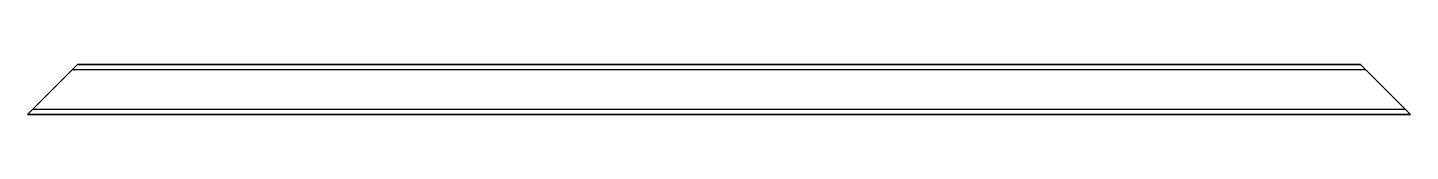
# Model space of a CAD drawing. Header units: inches. Extents: x 0 to 830, y 0 to 30.
import ezdxf

# ---------------------------------------------------------------- set-up
doc = ezdxf.new("R2010")
doc.units = ezdxf.units.IN
doc.header["$MEASUREMENT"] = 0
doc.layers.add('SIMUMAK Visible (ISO)', color=7, linetype='Continuous', lineweight=35)
doc.layers.add('SIMUMAK Visible Narrow (ISO)', color=7, linetype='Continuous', lineweight=25)

# ---------------------------------------------------------------- blocks, each defined once
blk = doc.blocks.new('DIN 40 x 30 x 2 00000001_Sheet_4_2478A 40x30x2mm')
at = {"layer": 'SIMUMAK Visible (ISO)'}
for p, q in [((-388, 12), (-412, -12)), ((-388, 12), (-385, 15)), ((385, 15), (-385, 15)), ((385, 15), (388, 12)), ((412, -12), (388, 12)), ((-415, -15), (-412, -12)), ((415, -15), (-415, -15)), ((412, -12), (415, -15))]:
    blk.add_line(p, q, dxfattribs=at)
at = {"layer": 'SIMUMAK Visible Narrow (ISO)'}
for p, q in [((-388, 12), (388, 12)), ((412, -12), (-412, -12))]:
    blk.add_line(p, q, dxfattribs=at)

msp = doc.modelspace()

# ---------------------------------------------------------------- block references
msp.add_blockref('DIN 40 x 30 x 2 00000001_Sheet_4_2478A 40x30x2mm', (415, 15))

doc.saveas('drawing.dxf')
